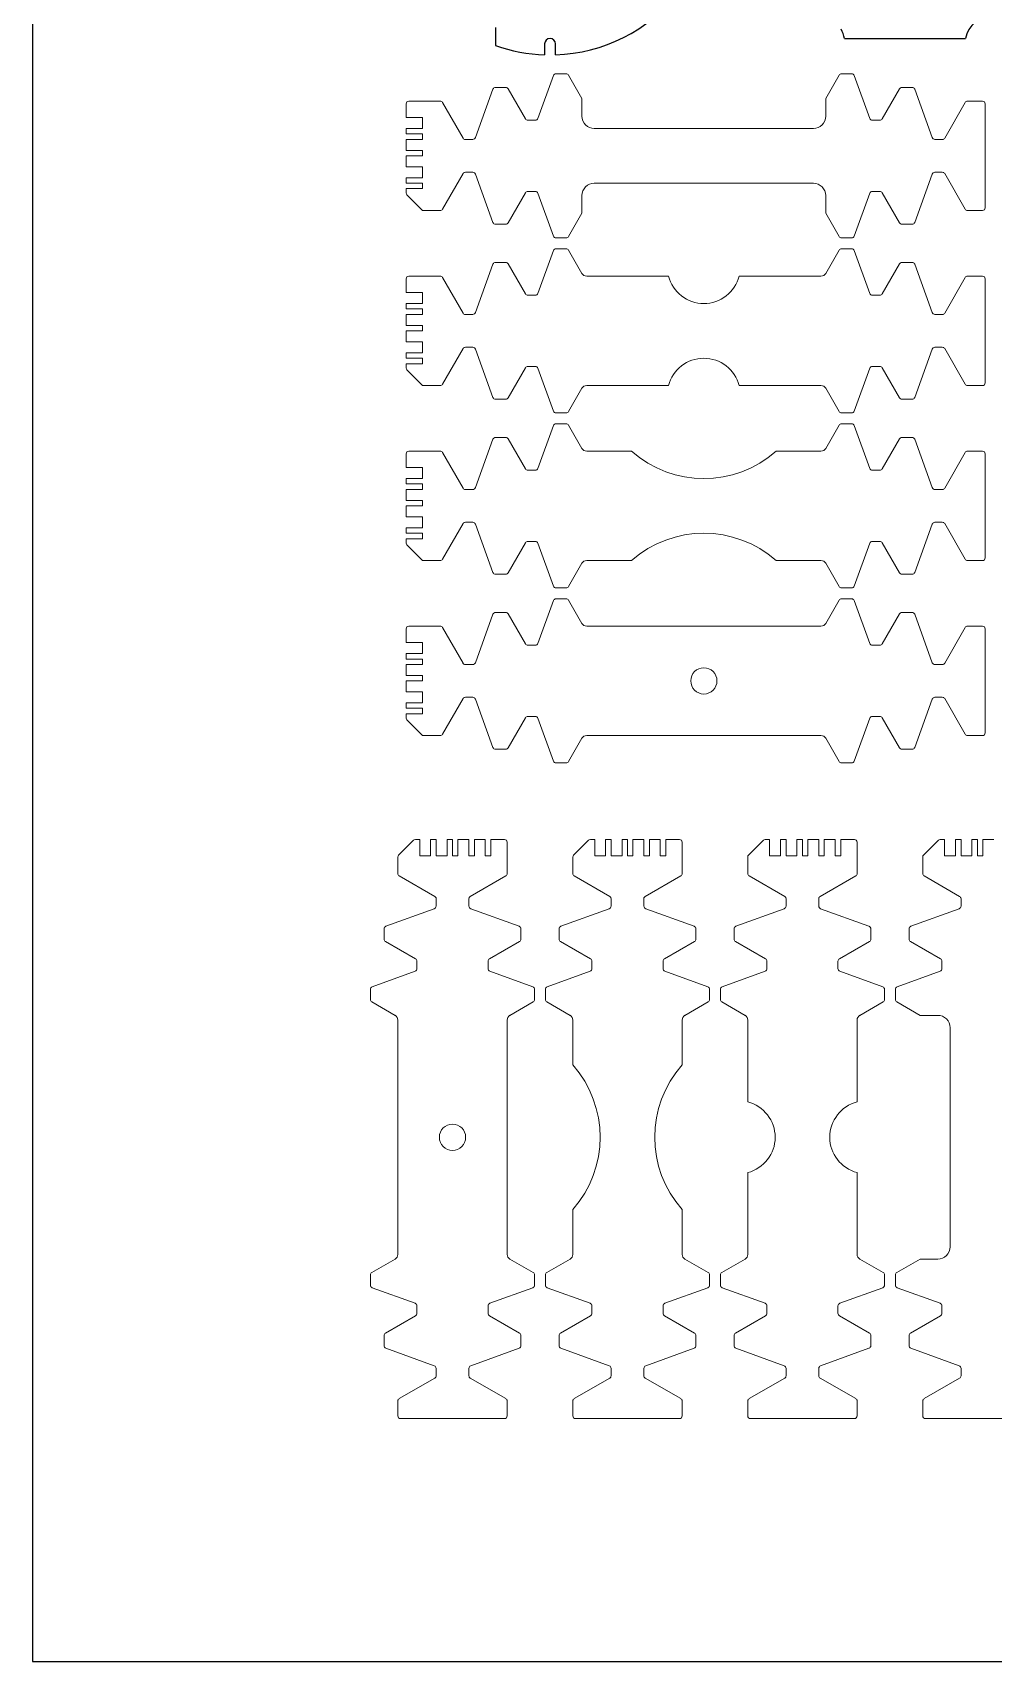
# Model space of a CAD drawing. Header units: millimetres. Extents: x 0 to 1040, y 0 to 600.
# Drawn here: x 0 to 175.7, y 0 to 297.8 of the extents above; entities that cross this region are included whole.
import ezdxf

# ---------------------------------------------------------------- set-up
doc = ezdxf.new("R2010")
doc.units = ezdxf.units.MM
for name, color, linetype in [('Q3_NORMAL', 3, 'Continuous'), ('Q4_MEDIUM', 4, 'Continuous'), ('Q5_HIGH', 5, 'Continuous'), ('SHEET', 7, 'Continuous')]:
    doc.layers.add(name, color=color, linetype=linetype)

msp = doc.modelspace()

# ---------------------------------------------------------------- linework, layer by layer
at = {"layer": 'Q3_NORMAL', "color": 3}
for p, q in [((84.65, 298.75), (84.65, 295.46)), ((93.65, 295.75), (93.65, 293.77)), ((95.65, 293.77), (95.65, 295.75)), ((148.48, 296.75), (170.6, 296.75))]:
    msp.add_line(p, q, dxfattribs=at)
at = {"layer": 'Q3_NORMAL', "color": 3, "linetype": 'Continuous', "lineweight": 13}
for p, q in [((92.41, 282.12), (95.26, 289.96)), ((95.73, 290.29), (97.59, 290.29)), ((149.8, 290.29), (147.94, 290.29)), ((153.13, 282.12), (150.27, 289.96)), ((80.98, 278.62), (84.2, 287.46)), ((84.67, 287.79), (86.53, 287.79)), ((160.86, 287.79), (159, 287.79)), ((164.55, 278.62), (161.33, 287.46)), ((68.82, 285.29), (74.53, 285.29)), ((173.71, 285.29), (171, 285.29)), ((174.21, 284.79), (174.21, 265.79)), ((90.57, 281.79), (91.94, 281.79)), ((154.96, 281.79), (153.6, 281.79)), ((79.15, 278.29), (80.51, 278.29)), ((166.38, 278.29), (165.02, 278.29)), ((79.15, 272.29), (80.51, 272.29)), ((80.98, 271.96), (84.2, 263.12)), ((164.55, 271.96), (161.33, 263.12)), ((166.38, 272.29), (165.02, 272.29)), ((90.57, 268.79), (91.94, 268.79)), ((92.41, 268.46), (95.26, 260.62)), ((153.13, 268.46), (150.27, 260.62)), ((154.96, 268.79), (153.6, 268.79)), ((71.53, 265.29), (74.53, 265.29)), ((173.71, 265.29), (171, 265.29)), ((84.67, 262.79), (86.53, 262.79)), ((160.86, 262.79), (159, 262.79)), ((95.73, 260.29), (97.59, 260.29)), ((149.8, 260.29), (147.94, 260.29)), ((92.41, 250.12), (95.26, 257.96)), ((95.73, 258.29), (97.59, 258.29)), ((149.8, 258.29), (147.94, 258.29)), ((153.13, 250.12), (150.27, 257.96)), ((68.82, 253.29), (74.53, 253.29)), ((80.98, 246.62), (84.2, 255.46)), ((84.67, 255.79), (86.53, 255.79)), ((160.86, 255.79), (159, 255.79)), ((164.55, 246.62), (161.33, 255.46)), ((173.71, 253.29), (171, 253.29)), ((174.21, 252.79), (174.21, 233.79)), ((90.57, 249.79), (91.94, 249.79)), ((154.96, 249.79), (153.6, 249.79)), ((79.15, 246.29), (80.51, 246.29)), ((166.38, 246.29), (165.02, 246.29)), ((79.15, 240.29), (80.51, 240.29)), ((80.98, 239.96), (84.2, 231.12)), ((164.55, 239.96), (161.33, 231.12)), ((166.38, 240.29), (165.02, 240.29)), ((90.57, 236.79), (91.94, 236.79)), ((92.41, 236.46), (95.26, 228.62)), ((153.13, 236.46), (150.27, 228.62)), ((154.96, 236.79), (153.6, 236.79)), ((71.53, 233.29), (74.53, 233.29)), ((173.71, 233.29), (171, 233.29)), ((84.67, 230.79), (86.53, 230.79)), ((160.86, 230.79), (159, 230.79)), ((95.73, 228.29), (97.59, 228.29)), ((149.8, 228.29), (147.94, 228.29)), ((80.98, 214.62), (84.2, 223.46)), ((84.67, 223.79), (86.53, 223.79)), ((92.41, 218.12), (95.26, 225.96)), ((95.73, 226.29), (97.59, 226.29)), ((149.8, 226.29), (147.94, 226.29)), ((153.13, 218.12), (150.27, 225.96)), ((160.86, 223.79), (159, 223.79)), ((164.55, 214.62), (161.33, 223.46)), ((68.82, 221.29), (74.53, 221.29)), ((173.71, 221.29), (171, 221.29)), ((174.21, 220.79), (174.21, 201.79)), ((90.57, 217.79), (91.94, 217.79)), ((154.96, 217.79), (153.6, 217.79)), ((79.15, 214.29), (80.51, 214.29)), ((166.38, 214.29), (165.02, 214.29)), ((79.15, 208.29), (80.51, 208.29)), ((80.98, 207.96), (84.2, 199.12)), ((164.55, 207.96), (161.33, 199.12)), ((166.38, 208.29), (165.02, 208.29)), ((90.57, 204.79), (91.94, 204.79)), ((92.41, 204.46), (95.26, 196.62)), ((153.13, 204.46), (150.27, 196.62)), ((154.96, 204.79), (153.6, 204.79)), ((71.53, 201.29), (74.53, 201.29)), ((173.71, 201.29), (171, 201.29)), ((84.67, 198.79), (86.53, 198.79)), ((160.86, 198.79), (159, 198.79)), ((92.41, 186.12), (95.26, 193.96)), ((95.73, 196.29), (97.59, 196.29)), ((95.73, 194.29), (97.59, 194.29)), ((149.8, 196.29), (147.94, 196.29)), ((149.8, 194.29), (147.94, 194.29)), ((153.13, 186.12), (150.27, 193.96)), ((80.98, 182.62), (84.2, 191.46)), ((84.67, 191.79), (86.53, 191.79)), ((160.86, 191.79), (159, 191.79)), ((164.55, 182.62), (161.33, 191.46)), ((68.82, 189.29), (74.53, 189.29)), ((173.71, 189.29), (171, 189.29)), ((174.21, 188.79), (174.21, 169.79)), ((90.57, 185.79), (91.94, 185.79)), ((154.96, 185.79), (153.6, 185.79)), ((79.15, 182.29), (80.51, 182.29)), ((166.38, 182.29), (165.02, 182.29)), ((79.15, 176.29), (80.51, 176.29)), ((80.98, 175.96), (84.2, 167.12)), ((164.55, 175.96), (161.33, 167.12)), ((166.38, 176.29), (165.02, 176.29)), ((90.57, 172.79), (91.94, 172.79)), ((154.96, 172.79), (153.6, 172.79)), ((92.41, 172.46), (95.26, 164.62)), ((153.13, 172.46), (150.27, 164.62)), ((71.53, 169.29), (74.53, 169.29)), ((84.67, 166.79), (86.53, 166.79)), ((160.86, 166.79), (159, 166.79)), ((173.71, 169.29), (171, 169.29)), ((95.73, 164.29), (97.59, 164.29)), ((149.8, 164.29), (147.94, 164.29)), ((86.8, 149.79), (86.8, 144.08)), ((118.8, 149.79), (118.8, 144.08)), ((150.8, 149.79), (150.8, 144.08)), ((66.8, 147.08), (66.8, 144.08)), ((98.8, 147.08), (98.8, 144.08)), ((130.8, 147.08), (130.8, 144.08)), ((162.8, 147.08), (162.8, 144.08)), ((73.47, 137.63), (64.63, 134.41)), ((73.8, 139.46), (73.8, 138.1)), ((79.8, 139.46), (79.8, 138.1)), ((80.13, 137.63), (88.97, 134.41)), ((105.47, 137.63), (96.63, 134.41)), ((105.8, 139.46), (105.8, 138.1)), ((111.8, 139.46), (111.8, 138.1)), ((112.13, 137.63), (120.97, 134.41)), ((137.47, 137.63), (128.63, 134.41)), ((137.8, 139.46), (137.8, 138.1)), ((143.8, 139.46), (143.8, 138.1)), ((144.13, 137.63), (152.97, 134.41)), ((169.47, 137.63), (160.63, 134.41)), ((169.8, 139.46), (169.8, 138.1)), ((64.3, 133.94), (64.3, 132.08)), ((89.3, 133.94), (89.3, 132.08)), ((96.3, 133.94), (96.3, 132.08)), ((121.3, 133.94), (121.3, 132.08)), ((128.3, 133.94), (128.3, 132.08)), ((153.3, 133.94), (153.3, 132.08)), ((160.3, 133.94), (160.3, 132.08)), ((69.97, 126.21), (62.13, 123.35)), ((70.3, 128.04), (70.3, 126.68)), ((83.3, 128.04), (83.3, 126.68)), ((83.63, 126.21), (91.47, 123.35)), ((101.97, 126.21), (94.13, 123.35)), ((102.3, 128.04), (102.3, 126.68)), ((115.3, 128.04), (115.3, 126.68)), ((115.63, 126.21), (123.47, 123.35)), ((133.97, 126.21), (126.13, 123.35)), ((134.3, 128.04), (134.3, 126.68)), ((147.3, 128.04), (147.3, 126.68)), ((147.63, 126.21), (155.47, 123.35)), ((165.97, 126.21), (158.13, 123.35)), ((166.3, 128.04), (166.3, 126.68)), ((61.8, 122.88), (61.8, 121.02)), ((91.8, 122.88), (91.8, 121.02)), ((93.8, 122.88), (93.8, 121.02)), ((123.8, 122.88), (123.8, 121.02)), ((125.8, 122.88), (125.8, 121.02)), ((155.8, 122.88), (155.8, 121.02)), ((157.8, 122.88), (157.8, 121.02)), ((61.8, 68.81), (61.8, 70.67)), ((91.8, 68.81), (91.8, 70.67)), ((93.8, 68.81), (93.8, 70.67)), ((123.8, 68.81), (123.8, 70.67)), ((125.8, 68.81), (125.8, 70.67)), ((155.8, 68.81), (155.8, 70.67)), ((157.8, 68.81), (157.8, 70.67)), ((69.97, 65.48), (62.13, 68.34)), ((83.63, 65.48), (91.47, 68.34)), ((101.97, 65.48), (94.13, 68.34)), ((115.63, 65.48), (123.47, 68.34)), ((133.97, 65.48), (126.13, 68.34)), ((147.63, 65.48), (155.47, 68.34)), ((165.97, 65.48), (158.13, 68.34)), ((70.3, 63.65), (70.3, 65.01)), ((83.3, 63.65), (83.3, 65.01)), ((102.3, 63.65), (102.3, 65.01)), ((115.3, 63.65), (115.3, 65.01)), ((134.3, 63.65), (134.3, 65.01)), ((147.3, 63.65), (147.3, 65.01)), ((166.3, 63.65), (166.3, 65.01)), ((64.3, 57.75), (64.3, 59.61)), ((89.3, 57.75), (89.3, 59.61)), ((96.3, 57.75), (96.3, 59.61)), ((121.3, 57.75), (121.3, 59.61)), ((128.3, 57.75), (128.3, 59.61)), ((153.3, 57.75), (153.3, 59.61)), ((160.3, 57.75), (160.3, 59.61)), ((73.47, 54.06), (64.63, 57.28)), ((80.13, 54.06), (88.97, 57.28)), ((105.47, 54.06), (96.63, 57.28)), ((112.13, 54.06), (120.97, 57.28)), ((137.47, 54.06), (128.63, 57.28)), ((144.13, 54.06), (152.97, 57.28)), ((169.47, 54.06), (160.63, 57.28)), ((73.8, 52.23), (73.8, 53.59)), ((79.8, 52.23), (79.8, 53.59)), ((105.8, 52.23), (105.8, 53.59)), ((111.8, 52.23), (111.8, 53.59)), ((137.8, 52.23), (137.8, 53.59)), ((143.8, 52.23), (143.8, 53.59)), ((169.8, 52.23), (169.8, 53.59)), ((66.8, 44.9), (66.8, 47.61)), ((86.8, 44.9), (86.8, 47.61)), ((98.8, 44.9), (98.8, 47.61)), ((118.8, 44.9), (118.8, 47.61)), ((130.8, 44.9), (130.8, 47.61)), ((150.8, 44.9), (150.8, 47.61)), ((162.8, 44.9), (162.8, 47.61)), ((86.3, 44.4), (67.3, 44.4)), ((118.3, 44.4), (99.3, 44.4)), ((150.3, 44.4), (131.3, 44.4)), ((182.3, 44.4), (163.3, 44.4))]:
    msp.add_line(p, q, dxfattribs=at)
at = {"layer": 'Q3_NORMAL', "color": 3, "lineweight": 13}
for p, q in [((68.32, 282.29), (68.32, 284.79)), ((68.32, 268.5), (68.32, 269.29)), ((71.18, 265.43), (68.47, 268.14)), ((68.32, 250.29), (68.32, 252.79)), ((68.32, 236.5), (68.32, 237.29)), ((71.18, 233.43), (68.47, 236.14)), ((68.32, 218.29), (68.32, 220.79)), ((68.32, 204.5), (68.32, 205.29)), ((71.18, 201.43), (68.47, 204.14)), ((68.32, 186.29), (68.32, 188.79)), ((68.32, 172.5), (68.32, 173.29)), ((71.18, 169.43), (68.47, 172.14)), ((66.95, 147.43), (69.66, 150.14)), ((70.01, 150.29), (70.8, 150.29)), ((83.8, 150.29), (86.3, 150.29)), ((98.95, 147.43), (101.66, 150.14)), ((102.01, 150.29), (102.8, 150.29)), ((115.8, 150.29), (118.3, 150.29)), ((130.95, 147.43), (133.66, 150.14)), ((134.01, 150.29), (134.8, 150.29)), ((147.8, 150.29), (150.3, 150.29)), ((162.95, 147.43), (165.66, 150.14)), ((166.01, 150.29), (166.8, 150.29))]:
    msp.add_line(p, q, dxfattribs=at)
at = {"layer": 'Q3_NORMAL', "color": 3}
for centre, radius, start, end in [((94.65, 323.75), 30, -88.0898, -38.7972), ((175.65, 295.75), 5.15, 90, 168.8035), ((143.4, 295.89), 5.15, 9.5723, 30), ((94.65, 323.75), 30, -109.4712, -91.9102), ((94.65, 295.75), 1, 90, 180), ((94.65, 295.75), 1, 0, 90)]:
    msp.add_arc(centre, radius, start, end, dxfattribs=at)
at = {"layer": 'Q3_NORMAL', "color": 3, "linetype": 'Continuous', "lineweight": 13}
for centre, start, end in [((95.73, 289.79), 90, 160), ((97.59, 289.79), 30, 90), ((147.94, 289.79), 90, 150), ((149.8, 289.79), 20, 90), ((84.67, 287.29), 90, 160), ((86.53, 287.29), 30, 90), ((159, 287.29), 90, 150), ((160.86, 287.29), 20, 90), ((74.53, 284.79), 30, 90), ((171, 284.79), 90, 150), ((173.71, 284.79), 0, 90), ((90.57, 282.29), 210, 270), ((91.94, 282.29), 270, 340), ((153.6, 282.29), 200, 270), ((154.96, 282.29), 270, 330), ((79.15, 278.79), 210, 270), ((80.51, 278.79), 270, 340), ((165.02, 278.79), 200, 270), ((166.38, 278.79), 270, 330), ((79.15, 271.79), 90, 150), ((80.51, 271.79), 20, 90), ((165.02, 271.79), 90, 160), ((166.38, 271.79), 30, 90), ((90.57, 268.29), 90, 150), ((91.94, 268.29), 20, 90), ((153.6, 268.29), 90, 160), ((154.96, 268.29), 30, 90), ((74.53, 265.79), 270, 330), ((171, 265.79), 210, 270), ((173.71, 265.79), 270, 0), ((84.67, 263.29), 200, 270), ((86.53, 263.29), 270, 330), ((159, 263.29), 210, 270), ((160.86, 263.29), 270, 340), ((95.73, 260.79), 200, 270), ((97.59, 260.79), 270, 330), ((147.94, 260.79), 210, 270), ((149.8, 260.79), 270, 340), ((95.73, 257.79), 90, 160), ((97.59, 257.79), 30, 90), ((147.94, 257.79), 90, 150), ((149.8, 257.79), 20, 90), ((74.53, 252.79), 30, 90), ((84.67, 255.29), 90, 160), ((86.53, 255.29), 30, 90), ((159, 255.29), 90, 150), ((160.86, 255.29), 20, 90), ((171, 252.79), 90, 150), ((173.71, 252.79), 0, 90), ((90.57, 250.29), 210, 270), ((91.94, 250.29), 270, 340), ((153.6, 250.29), 200, 270), ((154.96, 250.29), 270, 330), ((79.15, 246.79), 210, 270), ((80.51, 246.79), 270, 340), ((165.02, 246.79), 200, 270), ((166.38, 246.79), 270, 330), ((79.15, 239.79), 90, 150), ((80.51, 239.79), 20, 90), ((165.02, 239.79), 90, 160), ((166.38, 239.79), 30, 90), ((90.57, 236.29), 90, 150), ((91.94, 236.29), 20, 90), ((153.6, 236.29), 90, 160), ((154.96, 236.29), 30, 90), ((74.53, 233.79), 270, 330), ((171, 233.79), 210, 270), ((173.71, 233.79), 270, 0), ((84.67, 231.29), 200, 270), ((86.53, 231.29), 270, 330), ((159, 231.29), 210, 270), ((160.86, 231.29), 270, 340), ((95.73, 228.79), 200, 270), ((97.59, 228.79), 270, 330), ((147.94, 228.79), 210, 270), ((149.8, 228.79), 270, 340), ((84.67, 223.29), 90, 160), ((86.53, 223.29), 30, 90), ((95.73, 225.79), 90, 160), ((97.59, 225.79), 30, 90), ((147.94, 225.79), 90, 150), ((149.8, 225.79), 20, 90), ((159, 223.29), 90, 150), ((160.86, 223.29), 20, 90), ((74.53, 220.79), 30, 90), ((171, 220.79), 90, 150), ((173.71, 220.79), 0, 90), ((90.57, 218.29), 210, 270), ((91.94, 218.29), 270, 340), ((153.6, 218.29), 200, 270), ((154.96, 218.29), 270, 330), ((79.15, 214.79), 210, 270), ((80.51, 214.79), 270, 340), ((165.02, 214.79), 200, 270), ((166.38, 214.79), 270, 330), ((79.15, 207.79), 90, 150), ((80.51, 207.79), 20, 90), ((165.02, 207.79), 90, 160), ((166.38, 207.79), 30, 90), ((90.57, 204.29), 90, 150), ((91.94, 204.29), 20, 90), ((153.6, 204.29), 90, 160), ((154.96, 204.29), 30, 90), ((74.53, 201.79), 270, 330), ((171, 201.79), 210, 270), ((173.71, 201.79), 270, 0), ((84.67, 199.29), 200, 270), ((86.53, 199.29), 270, 330), ((95.73, 196.79), 200, 270), ((149.8, 196.79), 270, 340), ((159, 199.29), 210, 270), ((160.86, 199.29), 270, 340), ((95.73, 193.79), 90, 160), ((97.59, 196.79), 270, 330), ((97.59, 193.79), 30, 90), ((147.94, 196.79), 210, 270), ((147.94, 193.79), 90, 150), ((149.8, 193.79), 20, 90), ((84.67, 191.29), 90, 160), ((86.53, 191.29), 30, 90), ((159, 191.29), 90, 150), ((160.86, 191.29), 20, 90), ((74.53, 188.79), 30, 90), ((171, 188.79), 90, 150), ((173.71, 188.79), 0, 90), ((90.57, 186.29), 210, 270), ((91.94, 186.29), 270, 340), ((153.6, 186.29), 200, 270), ((154.96, 186.29), 270, 330), ((79.15, 182.79), 210, 270), ((80.51, 182.79), 270, 340), ((165.02, 182.79), 200, 270), ((166.38, 182.79), 270, 330), ((79.15, 175.79), 90, 150), ((80.51, 175.79), 20, 90), ((165.02, 175.79), 90, 160), ((166.38, 175.79), 30, 90), ((90.57, 172.29), 90, 150), ((91.94, 172.29), 20, 90), ((153.6, 172.29), 90, 160), ((154.96, 172.29), 30, 90), ((173.71, 169.79), 270, 0), ((74.53, 169.79), 270, 330), ((84.67, 167.29), 200, 270), ((86.53, 167.29), 270, 330), ((159, 167.29), 210, 270), ((160.86, 167.29), 270, 340), ((171, 169.79), 210, 270), ((95.73, 164.79), 200, 270), ((97.59, 164.79), 270, 330), ((147.94, 164.79), 210, 270), ((149.8, 164.79), 270, 340), ((67.3, 144.08), 180, 240), ((86.3, 144.08), 300, 0), ((99.3, 144.08), 180, 240), ((118.3, 144.08), 300, 0), ((131.3, 144.08), 180, 240), ((150.3, 144.08), 300, 0), ((163.3, 144.08), 180, 240), ((73.3, 138.1), 290, 0), ((73.3, 139.46), 0, 60), ((80.3, 139.46), 120, 180), ((80.3, 138.1), 180, 250), ((105.3, 138.1), 290, 0), ((105.3, 139.46), 0, 60), ((112.3, 139.46), 120, 180), ((112.3, 138.1), 180, 250), ((137.3, 138.1), 290, 0), ((137.3, 139.46), 0, 60), ((144.3, 139.46), 120, 180), ((144.3, 138.1), 180, 250), ((169.3, 138.1), 290, 0), ((169.3, 139.46), 0, 60), ((64.8, 133.94), 110, 180), ((88.8, 133.94), 0, 70), ((96.8, 133.94), 110, 180), ((120.8, 133.94), 0, 70), ((128.8, 133.94), 110, 180), ((152.8, 133.94), 0, 70), ((160.8, 133.94), 110, 180), ((64.8, 132.08), 180, 240), ((88.8, 132.08), 300, 0), ((96.8, 132.08), 180, 240), ((120.8, 132.08), 300, 0), ((128.8, 132.08), 180, 240), ((152.8, 132.08), 300, 0), ((160.8, 132.08), 180, 240), ((69.8, 128.04), 0, 60), ((83.8, 128.04), 120, 180), ((101.8, 128.04), 0, 60), ((115.8, 128.04), 120, 180), ((133.8, 128.04), 0, 60), ((147.8, 128.04), 120, 180), ((165.8, 128.04), 0, 60), ((69.8, 126.68), 290, 0), ((83.8, 126.68), 180, 250), ((101.8, 126.68), 290, 0), ((115.8, 126.68), 180, 250), ((133.8, 126.68), 290, 0), ((147.8, 126.68), 180, 250), ((165.8, 126.68), 290, 0), ((62.3, 122.88), 110, 180), ((91.3, 122.88), 0, 70), ((94.3, 122.88), 110, 180), ((123.3, 122.88), 0, 70), ((126.3, 122.88), 110, 180), ((155.3, 122.88), 0, 70), ((158.3, 122.88), 110, 180), ((62.3, 121.02), 180, 240), ((91.3, 121.02), 300, 0), ((94.3, 121.02), 180, 240), ((123.3, 121.02), 300, 0), ((126.3, 121.02), 180, 240), ((155.3, 121.02), 300, 0), ((158.3, 121.02), 180, 240), ((62.3, 70.67), 120, 180), ((62.3, 68.81), 180, 250), ((91.3, 68.81), 290, 0), ((91.3, 70.67), 0, 60), ((94.3, 70.67), 120, 180), ((94.3, 68.81), 180, 250), ((123.3, 68.81), 290, 0), ((123.3, 70.67), 0, 60), ((126.3, 70.67), 120, 180), ((126.3, 68.81), 180, 250), ((155.3, 68.81), 290, 0), ((155.3, 70.67), 0, 60), ((158.3, 70.67), 120, 180), ((158.3, 68.81), 180, 250), ((69.8, 65.01), 0, 70), ((69.8, 63.65), 300, 0), ((83.8, 65.01), 110, 180), ((83.8, 63.65), 180, 240), ((101.8, 65.01), 0, 70), ((101.8, 63.65), 300, 0), ((115.8, 65.01), 110, 180), ((115.8, 63.65), 180, 240), ((133.8, 65.01), 0, 70), ((133.8, 63.65), 300, 0), ((147.8, 65.01), 110, 180), ((147.8, 63.65), 180, 240), ((165.8, 65.01), 0, 70), ((165.8, 63.65), 300, 0), ((64.8, 59.61), 120, 180), ((88.8, 59.61), 0, 60), ((96.8, 59.61), 120, 180), ((120.8, 59.61), 0, 60), ((128.8, 59.61), 120, 180), ((152.8, 59.61), 0, 60), ((160.8, 59.61), 120, 180), ((64.8, 57.75), 180, 250), ((88.8, 57.75), 290, 0), ((96.8, 57.75), 180, 250), ((120.8, 57.75), 290, 0), ((128.8, 57.75), 180, 250), ((152.8, 57.75), 290, 0), ((160.8, 57.75), 180, 250), ((73.3, 53.59), 0, 70), ((80.3, 53.59), 110, 180), ((105.3, 53.59), 0, 70), ((112.3, 53.59), 110, 180), ((137.3, 53.59), 0, 70), ((144.3, 53.59), 110, 180), ((169.3, 53.59), 0, 70), ((73.3, 52.23), 300, 0), ((80.3, 52.23), 180, 240), ((105.3, 52.23), 300, 0), ((112.3, 52.23), 180, 240), ((137.3, 52.23), 300, 0), ((144.3, 52.23), 180, 240), ((169.3, 52.23), 300, 0), ((67.3, 47.61), 120, 180), ((86.3, 47.61), 0, 60), ((99.3, 47.61), 120, 180), ((118.3, 47.61), 0, 60), ((131.3, 47.61), 120, 180), ((150.3, 47.61), 0, 60), ((163.3, 47.61), 120, 180), ((67.3, 44.9), 180, 270), ((86.3, 44.9), 270, 0), ((99.3, 44.9), 180, 270), ((118.3, 44.9), 270, 0), ((131.3, 44.9), 180, 270), ((150.3, 44.9), 270, 0), ((163.3, 44.9), 180, 270)]:
    msp.add_arc(centre, 0.5, start, end, dxfattribs=at)
at = {"layer": 'Q3_NORMAL', "color": 3, "lineweight": 13}
for centre, start, end in [((68.82, 284.79), 90, 180), ((68.82, 268.5), 180, 225), ((71.53, 265.79), 225, 270), ((68.82, 252.79), 90, 180), ((68.82, 236.5), 180, 225), ((71.53, 233.79), 225, 270), ((68.82, 220.79), 90, 180), ((68.82, 204.5), 180, 225), ((71.53, 201.79), 225, 270), ((68.82, 188.79), 90, 180), ((68.82, 172.5), 180, 225), ((71.53, 169.79), 225, 270), ((70.01, 149.79), 90, 135), ((86.3, 149.79), 0, 90), ((102.01, 149.79), 90, 135), ((118.3, 149.79), 0, 90), ((134.01, 149.79), 90, 135), ((150.3, 149.79), 0, 90), ((166.01, 149.79), 90, 135), ((67.3, 147.08), 135, 180), ((99.3, 147.08), 135, 180), ((131.3, 147.08), 135, 180), ((163.3, 147.08), 135, 180)]:
    msp.add_arc(centre, 0.5, start, end, dxfattribs=at)
at = {"layer": 'Q4_MEDIUM', "color": 4, "linetype": 'Continuous', "lineweight": 13}
for p, q in [((98.02, 290.04), (100.48, 285.79)), ((147.51, 290.04), (145.06, 285.79)), ((86.97, 287.54), (90.14, 282.04)), ((158.57, 287.54), (155.39, 282.04)), ((74.97, 285.04), (78.72, 278.54)), ((100.48, 285.79), (100.48, 282.54)), ((145.06, 285.79), (145.06, 282.55)), ((170.57, 285.04), (166.81, 278.54)), ((74.97, 265.54), (78.72, 272.04)), ((170.57, 265.54), (166.81, 272.04)), ((86.97, 263.04), (90.14, 268.54)), ((158.57, 263.04), (155.39, 268.54)), ((100.48, 264.79), (100.48, 268.04)), ((145.06, 264.79), (145.06, 268.03)), ((98.02, 260.54), (100.48, 264.79)), ((147.51, 260.54), (145.06, 264.79)), ((98.02, 258.04), (100.48, 253.79)), ((147.51, 258.04), (145.06, 253.79)), ((86.97, 255.54), (90.14, 250.04)), ((101.34, 253.29), (116.31, 253.29)), ((144.19, 253.29), (129.22, 253.29)), ((158.57, 255.54), (155.39, 250.04)), ((74.97, 253.04), (78.72, 246.54)), ((170.57, 253.04), (166.81, 246.54)), ((74.97, 233.54), (78.72, 240.04)), ((170.57, 233.54), (166.81, 240.04)), ((86.97, 231.04), (90.14, 236.54)), ((158.57, 231.04), (155.39, 236.54)), ((98.02, 228.54), (100.48, 232.79)), ((101.34, 233.29), (116.31, 233.29)), ((144.19, 233.29), (129.22, 233.29)), ((147.51, 228.54), (145.06, 232.79)), ((86.97, 223.54), (90.14, 218.04)), ((98.02, 226.04), (100.48, 221.79)), ((147.51, 226.04), (145.06, 221.79)), ((158.57, 223.54), (155.39, 218.04)), ((74.97, 221.04), (78.72, 214.54)), ((101.34, 221.29), (109.54, 221.29)), ((144.19, 221.29), (136, 221.29)), ((170.57, 221.04), (166.81, 214.54)), ((74.97, 201.54), (78.72, 208.04)), ((170.57, 201.54), (166.81, 208.04)), ((86.97, 199.04), (90.14, 204.54)), ((158.57, 199.04), (155.39, 204.54)), ((98.02, 196.54), (100.48, 200.79)), ((101.34, 201.29), (109.54, 201.29)), ((144.19, 201.29), (136, 201.29)), ((147.51, 196.54), (145.06, 200.79)), ((98.02, 194.04), (100.48, 189.79)), ((147.51, 194.04), (145.06, 189.79)), ((86.97, 191.54), (90.14, 186.04)), ((158.57, 191.54), (155.39, 186.04)), ((74.97, 189.04), (78.72, 182.54)), ((101.34, 189.29), (144.19, 189.29)), ((170.57, 189.04), (166.81, 182.54)), ((74.97, 169.54), (78.72, 176.04)), ((170.57, 169.54), (166.81, 176.04)), ((86.97, 167.04), (90.14, 172.54)), ((158.57, 167.04), (155.39, 172.54)), ((98.02, 164.54), (100.48, 168.79)), ((101.34, 169.29), (144.19, 169.29)), ((147.51, 164.54), (145.06, 168.79)), ((67.05, 143.64), (73.55, 139.89)), ((86.55, 143.64), (80.05, 139.89)), ((99.05, 143.64), (105.55, 139.89)), ((118.55, 143.64), (112.05, 139.89)), ((131.05, 143.64), (137.55, 139.89)), ((150.55, 143.64), (144.05, 139.89)), ((163.05, 143.64), (169.55, 139.89)), ((64.55, 131.64), (70.05, 128.47)), ((89.05, 131.64), (83.55, 128.47)), ((96.55, 131.64), (102.05, 128.47)), ((121.05, 131.64), (115.55, 128.47)), ((128.55, 131.64), (134.05, 128.47)), ((153.05, 131.64), (147.55, 128.47)), ((160.55, 131.64), (166.05, 128.47)), ((62.05, 120.59), (66.3, 118.13)), ((91.55, 120.59), (87.3, 118.13)), ((94.05, 120.59), (98.3, 118.13)), ((123.55, 120.59), (119.3, 118.13)), ((126.05, 120.59), (130.3, 118.13)), ((155.55, 120.59), (151.3, 118.13)), ((158.05, 120.59), (162.3, 118.13)), ((66.8, 117.27), (66.8, 74.42)), ((86.8, 117.27), (86.8, 74.42)), ((98.8, 117.27), (98.8, 109.07)), ((118.8, 117.27), (118.8, 109.07)), ((130.8, 117.27), (130.8, 102.3)), ((150.8, 117.27), (150.8, 102.3)), ((162.3, 118.13), (165.55, 118.13)), ((130.8, 74.42), (130.8, 89.39)), ((150.8, 74.42), (150.8, 89.39)), ((98.8, 74.42), (98.8, 82.62)), ((118.8, 74.42), (118.8, 82.62)), ((62.05, 71.1), (66.3, 73.56)), ((91.55, 71.1), (87.3, 73.56)), ((94.05, 71.1), (98.3, 73.56)), ((123.55, 71.1), (119.3, 73.56)), ((126.05, 71.1), (130.3, 73.56)), ((155.55, 71.1), (151.3, 73.56)), ((158.05, 71.1), (162.3, 73.56)), ((162.3, 73.56), (165.54, 73.56)), ((64.55, 60.04), (70.05, 63.22)), ((89.05, 60.04), (83.55, 63.22)), ((96.55, 60.04), (102.05, 63.22)), ((121.05, 60.04), (115.55, 63.22)), ((128.55, 60.04), (134.05, 63.22)), ((153.05, 60.04), (147.55, 63.22)), ((160.55, 60.04), (166.05, 63.22)), ((67.05, 48.05), (73.55, 51.8)), ((86.55, 48.05), (80.05, 51.8)), ((99.05, 48.05), (105.55, 51.8)), ((118.55, 48.05), (112.05, 51.8)), ((131.05, 48.05), (137.55, 51.8)), ((150.55, 48.05), (144.05, 51.8)), ((163.05, 48.05), (169.55, 51.8))]:
    msp.add_line(p, q, dxfattribs=at)
for centre, start, end in [((101.34, 254.29), 210, 270), ((144.19, 254.29), -90, -30), ((101.34, 232.29), 90, 150), ((144.19, 232.29), 30, 90), ((101.34, 222.29), 210, 270), ((144.19, 222.29), 270, 330), ((101.34, 200.29), 90, 150), ((144.19, 200.29), 30, 90), ((101.34, 190.29), 210, 270), ((144.19, 190.29), 270, 330), ((101.34, 168.29), 90, 150), ((144.19, 168.29), 30, 90), ((65.8, 117.27), 0, 60), ((87.8, 117.27), 120, 180), ((97.8, 117.27), 0, 60), ((119.8, 117.27), 120, 180), ((129.8, 117.27), 0, 60), ((151.8, 117.27), 120, 180), ((65.8, 74.42), 300, 0), ((87.8, 74.42), 180, 240), ((97.8, 74.42), 300, 0), ((119.8, 74.42), 180, 240), ((129.8, 74.42), 300, 0), ((151.8, 74.42), 180, 240)]:
    msp.add_arc(centre, 1, start, end, dxfattribs=at)
at = {"layer": 'Q5_HIGH', "color": 5, "lineweight": 13}
for p, q in [((71.32, 282.29), (68.32, 282.29)), ((68.32, 279.29), (68.32, 280.29)), ((68.32, 280.29), (71.32, 280.29)), ((71.32, 280.29), (71.32, 282.29)), ((71.32, 279.29), (68.32, 279.29)), ((68.32, 276.29), (68.32, 278.29)), ((68.32, 278.29), (71.32, 278.29)), ((71.32, 278.29), (71.32, 279.29)), ((71.32, 276.29), (68.32, 276.29)), ((68.32, 273.29), (68.32, 275.29)), ((68.32, 275.29), (71.32, 275.29)), ((71.32, 275.29), (71.32, 276.29)), ((71.32, 273.29), (68.32, 273.29)), ((68.32, 270.29), (68.32, 271.29)), ((68.32, 271.29), (71.32, 271.29)), ((71.32, 271.29), (71.32, 273.29)), ((71.32, 270.29), (68.32, 270.29)), ((68.32, 269.29), (71.32, 269.29)), ((71.32, 269.29), (71.32, 270.29)), ((71.32, 250.29), (68.32, 250.29)), ((71.32, 248.29), (71.32, 250.29)), ((68.32, 247.29), (68.32, 248.29)), ((68.32, 248.29), (71.32, 248.29)), ((71.32, 247.29), (68.32, 247.29)), ((71.32, 246.29), (71.32, 247.29)), ((68.32, 244.29), (68.32, 246.29)), ((68.32, 246.29), (71.32, 246.29)), ((71.32, 244.29), (68.32, 244.29)), ((71.32, 243.29), (71.32, 244.29)), ((68.32, 241.29), (68.32, 243.29)), ((68.32, 243.29), (71.32, 243.29)), ((71.32, 241.29), (68.32, 241.29)), ((71.32, 239.29), (71.32, 241.29)), ((68.32, 238.29), (68.32, 239.29)), ((68.32, 239.29), (71.32, 239.29)), ((71.32, 238.29), (68.32, 238.29)), ((71.32, 237.29), (71.32, 238.29)), ((68.32, 237.29), (71.32, 237.29)), ((71.32, 218.29), (68.32, 218.29)), ((71.32, 216.29), (71.32, 218.29)), ((68.32, 215.29), (68.32, 216.29)), ((68.32, 216.29), (71.32, 216.29)), ((71.32, 215.29), (68.32, 215.29)), ((71.32, 214.29), (71.32, 215.29)), ((68.32, 212.29), (68.32, 214.29)), ((68.32, 214.29), (71.32, 214.29)), ((71.32, 212.29), (68.32, 212.29)), ((71.32, 211.29), (71.32, 212.29)), ((68.32, 209.29), (68.32, 211.29)), ((68.32, 211.29), (71.32, 211.29)), ((71.32, 209.29), (68.32, 209.29)), ((71.32, 207.29), (71.32, 209.29)), ((68.32, 206.29), (68.32, 207.29)), ((68.32, 207.29), (71.32, 207.29)), ((71.32, 206.29), (68.32, 206.29)), ((71.32, 205.29), (71.32, 206.29)), ((68.32, 205.29), (71.32, 205.29)), ((71.32, 186.29), (68.32, 186.29)), ((71.32, 184.29), (71.32, 186.29)), ((68.32, 183.29), (68.32, 184.29)), ((68.32, 184.29), (71.32, 184.29)), ((71.32, 183.29), (68.32, 183.29)), ((68.32, 180.29), (68.32, 182.29)), ((68.32, 182.29), (71.32, 182.29)), ((71.32, 182.29), (71.32, 183.29)), ((71.32, 180.29), (68.32, 180.29)), ((68.32, 177.29), (68.32, 179.29)), ((68.32, 179.29), (71.32, 179.29)), ((71.32, 179.29), (71.32, 180.29)), ((71.32, 177.29), (68.32, 177.29)), ((71.32, 175.29), (71.32, 177.29)), ((68.32, 174.29), (68.32, 175.29)), ((68.32, 175.29), (71.32, 175.29)), ((71.32, 174.29), (68.32, 174.29)), ((68.32, 173.29), (71.32, 173.29)), ((71.32, 173.29), (71.32, 174.29)), ((70.8, 150.29), (70.8, 147.29)), ((72.8, 147.29), (72.8, 150.29)), ((72.8, 150.29), (73.8, 150.29)), ((73.8, 150.29), (73.8, 147.29)), ((75.8, 147.29), (75.8, 150.29)), ((75.8, 150.29), (76.8, 150.29)), ((76.8, 150.29), (76.8, 147.29)), ((77.8, 147.29), (77.8, 150.29)), ((77.8, 150.29), (79.8, 150.29)), ((79.8, 150.29), (79.8, 147.29)), ((80.8, 147.29), (80.8, 150.29)), ((80.8, 150.29), (82.8, 150.29)), ((82.8, 150.29), (82.8, 147.29)), ((83.8, 147.29), (83.8, 150.29)), ((102.8, 150.29), (102.8, 147.29)), ((104.8, 147.29), (104.8, 150.29)), ((104.8, 150.29), (105.8, 150.29)), ((105.8, 150.29), (105.8, 147.29)), ((107.8, 147.29), (107.8, 150.29)), ((107.8, 150.29), (108.8, 150.29)), ((108.8, 150.29), (108.8, 147.29)), ((109.8, 147.29), (109.8, 150.29)), ((109.8, 150.29), (111.8, 150.29)), ((111.8, 150.29), (111.8, 147.29)), ((112.8, 147.29), (112.8, 150.29)), ((112.8, 150.29), (114.8, 150.29)), ((114.8, 150.29), (114.8, 147.29)), ((115.8, 147.29), (115.8, 150.29)), ((134.8, 150.29), (134.8, 147.29)), ((136.8, 147.29), (136.8, 150.29)), ((136.8, 150.29), (137.8, 150.29)), ((137.8, 150.29), (137.8, 147.29)), ((139.8, 147.29), (139.8, 150.29)), ((139.8, 150.29), (140.8, 150.29)), ((140.8, 150.29), (140.8, 147.29)), ((141.8, 147.29), (141.8, 150.29)), ((141.8, 150.29), (143.8, 150.29)), ((143.8, 150.29), (143.8, 147.29)), ((144.8, 147.29), (144.8, 150.29)), ((144.8, 150.29), (146.8, 150.29)), ((146.8, 150.29), (146.8, 147.29)), ((147.8, 147.29), (147.8, 150.29)), ((166.8, 150.29), (166.8, 147.29)), ((168.8, 147.29), (168.8, 150.29)), ((168.8, 150.29), (169.8, 150.29)), ((169.8, 150.29), (169.8, 147.29)), ((171.8, 147.29), (171.8, 150.29)), ((171.8, 150.29), (172.8, 150.29)), ((172.8, 150.29), (172.8, 147.29)), ((173.8, 147.29), (173.8, 150.29)), ((173.8, 150.29), (175.8, 150.29)), ((70.8, 147.29), (72.8, 147.29)), ((73.8, 147.29), (75.8, 147.29)), ((76.8, 147.29), (77.8, 147.29)), ((79.8, 147.29), (80.8, 147.29)), ((82.8, 147.29), (83.8, 147.29)), ((102.8, 147.29), (104.8, 147.29)), ((105.8, 147.29), (107.8, 147.29)), ((108.8, 147.29), (109.8, 147.29)), ((111.8, 147.29), (112.8, 147.29)), ((114.8, 147.29), (115.8, 147.29)), ((134.8, 147.29), (136.8, 147.29)), ((137.8, 147.29), (139.8, 147.29)), ((140.8, 147.29), (141.8, 147.29)), ((143.8, 147.29), (144.8, 147.29)), ((146.8, 147.29), (147.8, 147.29)), ((166.8, 147.29), (168.8, 147.29)), ((169.8, 147.29), (171.8, 147.29)), ((172.8, 147.29), (173.8, 147.29))]:
    msp.add_line(p, q, dxfattribs=at)
at = {"layer": 'Q5_HIGH', "color": 5, "linetype": 'Continuous', "lineweight": 13}
for p, q in [((102.73, 280.29), (142.81, 280.3)), ((102.73, 270.29), (142.81, 270.28)), ((167.8, 115.88), (167.79, 75.81))]:
    msp.add_line(p, q, dxfattribs=at)
for centre in [(122.77, 179.29), (76.8, 95.84)]:
    msp.add_circle(centre, 2.4, dxfattribs=at)
for centre, radius, start, end in [((102.73, 282.54), 2.25, 180, 270.0135), ((142.81, 282.55), 2.25, 270.0135, 0), ((102.73, 268.04), 2.25, 89.9865, 180), ((142.81, 268.03), 2.25, 0, 89.9865), ((122.77, 254.96), 6.67, 194.4775, 345.5225), ((122.77, 231.62), 6.67, 14.4775, 165.5225), ((122.77, 236.29), 20, 228.5904, 311.4096), ((122.77, 186.29), 20, 48.5904, 131.4096), ((165.55, 115.88), 2.25, 359.9865, 90), ((83.8, 95.84), 20, 318.5904, 41.4096), ((133.8, 95.84), 20, 138.5904, 221.4096), ((129.14, 95.84), 6.67, 284.4775, 75.5225), ((152.47, 95.84), 6.67, 104.4775, 255.5225), ((165.54, 75.81), 2.25, 270, 359.9865)]:
    msp.add_arc(centre, radius, start, end, dxfattribs=at)
at = {"layer": 'SHEET', "color": 7, "linetype": 'Continuous'}
for p, q in [((0, 600), (0, 0)), ((0, 0), (500, 0))]:
    msp.add_line(p, q, dxfattribs=at)

doc.saveas('drawing.dxf')
